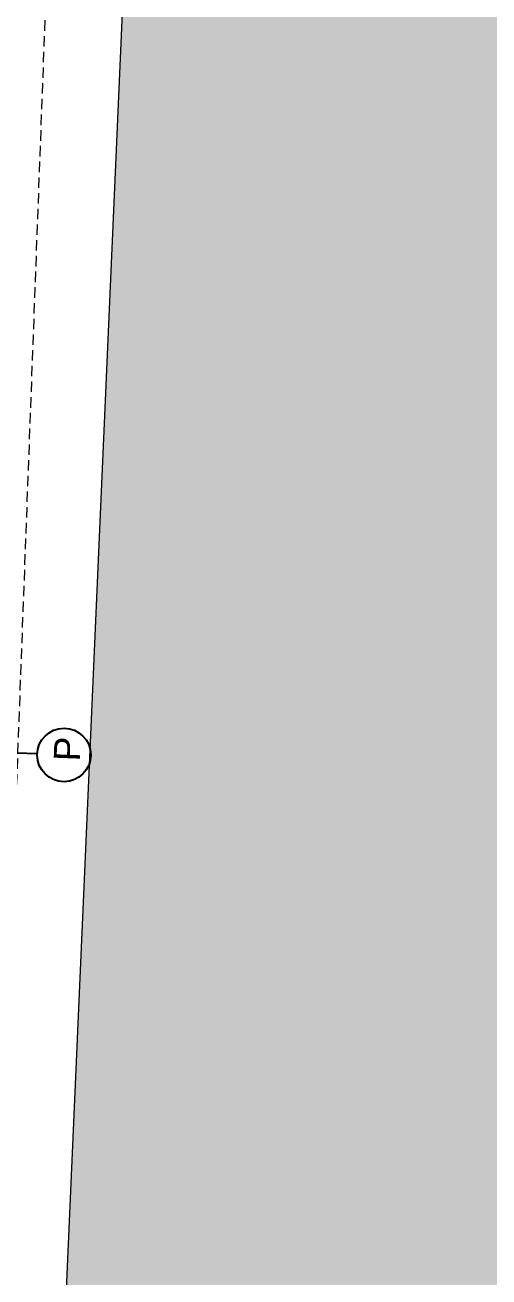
# Model space of a CAD drawing. Header units: centimetres. Extents: x 63871 to 181827, y -95930 to 42199.
# Drawn here: x 154281.2 to 154458.2, y 28772.6 to 29250.6 of the extents above; entities that cross this region are included whole.
import ezdxf

# ---------------------------------------------------------------- set-up
doc = ezdxf.new("R2010")
doc.units = ezdxf.units.CM
doc.linetypes.add('11-021_500-SatisOfisi_220512$0${ Diamond }', pattern=[12, 4, -2, 2, 2, -2])
for name, color, linetype, lineweight in [('ARA SINIRLAR', 225, 'Continuous', 15), ('ARM_Pen_No__252', 8, 'Continuous', 18), ('İz DÜŞÜMÜ', 7, '11-021_500-SatisOfisi_220512$0${ Diamond }', 18), ('OLUK', 222, 'Continuous', 15)]:
    doc.layers.add(name, color=color, linetype=linetype, lineweight=lineweight)
doc.layers.add('Bitirme - Duvar', color=7, linetype='Continuous')
doc.styles.add('OLUŞTURULMUŞ_STİL_1', font='Arial.ttf')

# ---------------------------------------------------------------- blocks, each defined once
blk = doc.blocks.new('HRD')
at = {"layer": 'Bitirme - Duvar', "color": 161, "linetype": 'Continuous', "lineweight": 25}
blk.add_line((154427.13, 35617.48), (154369.63, 35617.48), dxfattribs=at)
blk.add_circle((154437.36, 35617.48), 10.23, dxfattribs=at)
at = {"layer": 'İz DÜŞÜMÜ'}
blk.add_lwpolyline([(153819.63, 36347.48), (154419.63, 36347.49), (154419.63, 35292.49), (154159.63, 35292.49), (154159.63, 35357.48), (153819.63, 35357.48), (153819.63, 36347.48)], dxfattribs=at)
at = {"layer": 'Bitirme - Duvar', "linetype": 'Continuous', "insert": (154443.49, 35615.16), "char_height": 10, "attachment_point": 7, "rotation": 90, "style": 'OLUŞTURULMUŞ_STİL_1'}
blk.add_mtext('\\A1;P', dxfattribs=at)
blk = doc.blocks.new('yerleşim planı')
at = {"layer": 'ARM_Pen_No__252'}
h = blk.add_hatch(dxfattribs=at)
h.set_pattern_fill('AR-HBONE', color=256, scale=0.51)
h.set_pattern_definition([(45, (-177987.134, -15156.517), (0, 73.27889), [155.448, -51.816]), (135, (-177950.495, -15119.877), (7e-15, 73.27889), [155.448, -51.816])])
h.paths.add_polyline_path([(-2142.28, 12350.54), (-6158.02, 12350.54), (-5113.15, 15429.31), (-2007.04, 15429.31)], flags=16)
h.paths.add_polyline_path([(-2155.45, 12050.81), (-2289.18, 9006.52), (-7230.37, 9110.99), (-6232.66, 12050.81)], flags=16)
h.paths.add_polyline_path([(-1993.99, 15726.33), (-2007.04, 15429.31), (-5113.15, 15429.31), (-2392.44, 23446.06), (-2901.07, 23669.61), (-7833.02, 9123.73), (-10553.48, 9181.25), (-10718.93, 8734.63), (588.09, 8496.02), (607.89, 8945.26), (-1738.17, 8994.87), (-1127.77, 22890.2), (-1668.84, 23128.02), (-1970.99, 15726.33)])
at = {"layer": 'ARA SINIRLAR'}
blk.add_line((-1993.99, 15726.33), (-2142.28, 12350.54), dxfattribs=at)
at = {"rotation": 357.8731892381679}
blk.add_blockref('HRD', (-157785.54, -17072.25, 0), dxfattribs=at)

msp = doc.modelspace()

# ---------------------------------------------------------------- block references
at = {"layer": 'OLUK'}
msp.add_blockref('yerleşim planı', (156428.79, 16182.58), dxfattribs=at)

doc.saveas('drawing.dxf')
